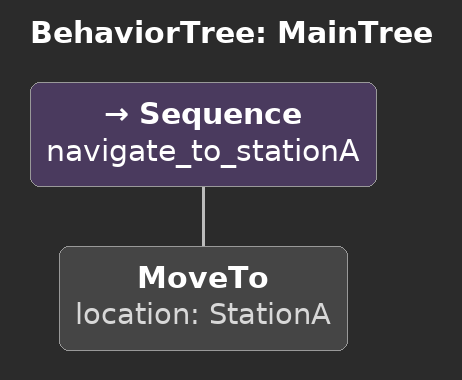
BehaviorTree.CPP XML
<root main_tree_to_execute="MainTree">
  <BehaviorTree ID="MainTree">
    <Sequence name="navigate_to_stationA">
      <MoveTo location="StationA"/>
    </Sequence>
  </BehaviorTree>
</root>
